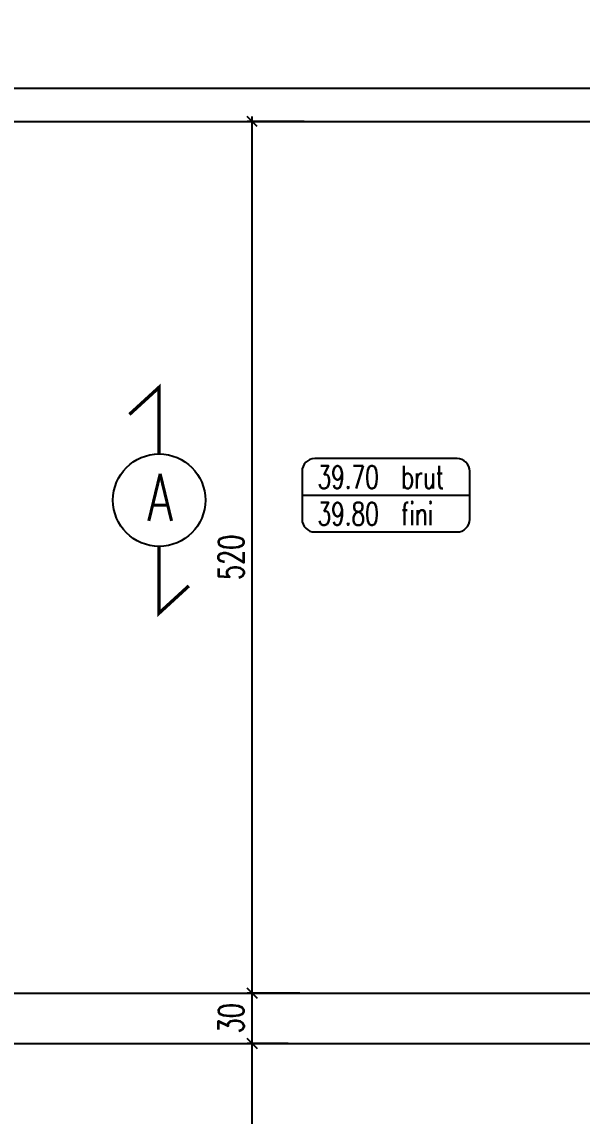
# Model space of a CAD drawing. Extents: x 307 to 786, y -197 to -94.
# Drawn here: x 363.76 to 367.1, y -168.79 to -162.26 of the extents above; entities that cross this region are included whole.
import ezdxf
from ezdxf.enums import TextEntityAlignment as Align

# ---------------------------------------------------------------- set-up
doc = ezdxf.new("R2010")
doc.units = 0
doc.header["$LTSCALE"] = 0.5
doc.header["$MEASUREMENT"] = 0
doc.layers.get('DEFPOINTS').update_dxf_attribs({"linetype": 'CONTINUOUS'})
for name, color, linetype in [('COTATION', 7, 'CONTINUOUS'), ('HABILLAGE', 7, 'CONTINUOUS'), ('MURS', 3, 'CONTINUOUS'), ('PLANCHER', 7, 'CONTINUOUS'), ('POUTRES', 2, 'CONTINUOUS')]:
    doc.layers.add(name, color=color, linetype=linetype)
doc.styles.add('ROMANS8', font='romans.shx', dxfattribs={"width": 0.7})
doc.styles.get("Standard").update_dxf_attribs({"font": 'txt.shx'})
doc.dimstyles.new('COT50 cm', dxfattribs={"dimtxt": 0.15, "dimasz": 0.06, "dimexe": 0.03, "dimexo": 0.1, "dimgap": 0.05, "dimtad": 1, "dimdec": 0, "dimlfac": 100, "dimzin": 0, "dimdsep": 46, "dimtxsty": 'ROMANS8', "dimblk1": 'OBLIQUE', "dimblk2": 'OBLIQUE', "dimsah": 1, "dimcen": 0.03, "dimdle": 0.03, "dimclrt": 1, "dimadec": 0, "dimazin": 0, "dimtfac": 1, "dimtdec": 0, "dimtmove": 0, "dimatfit": 3, "dimfxl": 1, "dimfxlon": 1, "dimtolj": 1, "dimtzin": 0, "dimlwd": -1, "dimlwe": -1, "dimarcsym": 0})

# ---------------------------------------------------------------- blocks, each defined once
blk = doc.blocks.new('139')
at = {"layer": 'HABILLAGE', "color": 7}
blk.add_line((-0.6648, 0), (0.6648, 0), dxfattribs=at)
at = {"layer": 'HABILLAGE'}
blk.add_lwpolyline([(-0.5648, -0.291), (0.5648, -0.291, 0.414214), (0.6648, -0.191), (0.6648, 0.191, 0.414214), (0.5648, 0.291), (-0.5648, 0.291, 0.414214), (-0.6648, 0.191), (-0.6648, -0.191, 0.414214)], format="xyb", close=True, dxfattribs=at)
at = {"layer": 'HABILLAGE', "color": 1, "width": 0.7}
for s, p in [('brut', (0.1215, 0.054)), ('fini', (0.1215, -0.237))]:
    blk.add_text(s, height=0.18, dxfattribs=at).set_placement(p)
for tag, p in [('NIVBRUT', (-0.5425, 0.054)), ('NIVFINI', (-0.5425, -0.237))]:
    blk.add_attdef(tag, p, '', height=0.18, dxfattribs=at)
blk = doc.blocks.new('_Oblique')
at = {"layer": 'COTATION', "color": 0, "lineweight": -2}
blk.add_line((-0.5, -0.5), (0.5, 0.5), dxfattribs=at)
blk = doc.blocks.new('*D879')
at = {"layer": 'COTATION', "color": 0, "transparency": 16777216}
for p, q in [((353.2059, -159.5462), (375.0628, -159.5462)), ((353.2359, -160.3413), (353.2359, -159.5162)), ((375.0328, -160.5462), (375.0328, -159.5162))]:
    blk.add_line(p, q, dxfattribs=at)
at = {"layer": 'DEFPOINTS', "color": 0, "transparency": 16777216}
for p in [(375.0328, -159.5462), (353.2359, -160.4413), (375.0328, -162.6513)]:
    blk.add_point(p, dxfattribs=at)
at = {"layer": 'COTATION', "color": 0, "transparency": 16777216, "xscale": 0.06, "yscale": 0.06, "zscale": 0.06, "rotation": 180}
blk.add_blockref('_Oblique', (353.2359, -159.5462), dxfattribs=at)
at = {"layer": 'COTATION', "color": 0, "transparency": 16777216, "xscale": 0.06, "yscale": 0.06, "zscale": 0.06}
blk.add_blockref('_Oblique', (375.0328, -159.5462), dxfattribs=at)
at = {"layer": 'COTATION', "color": 1, "transparency": 16777216, "insert": (364.1343, -159.4212), "char_height": 0.15, "attachment_point": 5, "style": 'ROMANS8'}
blk.add_mtext('\\A1;2180', dxfattribs=at)
blk = doc.blocks.new('*D1074')
at = {"layer": 'COTATION', "color": 0, "transparency": 16777216}
for p, q in [((365.3457, -168.3513), (365.1015, -168.3513)), ((365.1315, -174.2623), (365.1315, -168.3213)), ((365.4414, -174.2323), (365.1015, -174.2323))]:
    blk.add_line(p, q, dxfattribs=at)
at = {"layer": 'DEFPOINTS', "color": 0, "transparency": 16777216}
for p in [(365.1315, -168.3513), (365.4457, -168.3513), (365.5414, -174.2323)]:
    blk.add_point(p, dxfattribs=at)
at = {"layer": 'COTATION', "color": 0, "transparency": 16777216, "xscale": 0.06, "yscale": 0.06, "zscale": 0.06}
for p, rotation in [((365.1315, -168.3513), 90), ((365.1315, -174.2323), 270)]:
    blk.add_blockref('_Oblique', p, dxfattribs=dict(at, rotation=rotation))
at = {"layer": 'COTATION', "color": 1, "transparency": 16777216, "insert": (365.0065, -171.2918), "char_height": 0.15, "attachment_point": 5, "rotation": 90, "style": 'ROMANS8'}
blk.add_mtext('\\A1;588', dxfattribs=at)
blk = doc.blocks.new('*D1075')
at = {"layer": 'COTATION', "color": 0, "transparency": 16777216}
for p, q in [((365.1315, -168.3813), (365.1315, -168.0213)), ((365.4152, -168.0513), (365.1015, -168.0513)), ((365.3457, -168.3513), (365.1015, -168.3513))]:
    blk.add_line(p, q, dxfattribs=at)
at = {"layer": 'DEFPOINTS', "color": 0, "transparency": 16777216}
for p in [(365.1315, -168.0513), (365.5152, -168.0513), (365.4457, -168.3513)]:
    blk.add_point(p, dxfattribs=at)
at = {"layer": 'COTATION', "color": 0, "transparency": 16777216, "xscale": 0.06, "yscale": 0.06, "zscale": 0.06}
for p, rotation in [((365.1315, -168.0513), 90), ((365.1315, -168.3513), 270)]:
    blk.add_blockref('_Oblique', p, dxfattribs=dict(at, rotation=rotation))
at = {"layer": 'COTATION', "color": 1, "transparency": 16777216, "insert": (365.0065, -168.2013), "char_height": 0.15, "attachment_point": 5, "rotation": 90, "style": 'ROMANS8'}
blk.add_mtext('\\A1;30', dxfattribs=at)
blk = doc.blocks.new('*D1076')
at = {"layer": 'COTATION', "color": 0, "transparency": 16777216}
for p, q in [((365.4418, -162.8513), (365.1015, -162.8513)), ((365.1315, -168.0813), (365.1315, -162.8213)), ((365.4152, -168.0513), (365.1015, -168.0513))]:
    blk.add_line(p, q, dxfattribs=at)
at = {"layer": 'DEFPOINTS', "color": 0, "transparency": 16777216}
for p in [(365.1315, -162.8513), (365.5418, -162.8513), (365.5152, -168.0513)]:
    blk.add_point(p, dxfattribs=at)
at = {"layer": 'COTATION', "color": 0, "transparency": 16777216, "xscale": 0.06, "yscale": 0.06, "zscale": 0.06}
for p, rotation in [((365.1315, -162.8513), 90), ((365.1315, -168.0513), 270)]:
    blk.add_blockref('_Oblique', p, dxfattribs=dict(at, rotation=rotation))
at = {"layer": 'COTATION', "color": 1, "transparency": 16777216, "insert": (365.0065, -165.4513), "char_height": 0.15, "attachment_point": 5, "rotation": 90, "style": 'ROMANS8'}
blk.add_mtext('\\A1;520', dxfattribs=at)
blk = doc.blocks.new('*D1356')
at = {"layer": 'COTATION', "color": 0, "transparency": 16777216}
for p, q in [((362.0496, -169.346), (362.0496, -170.376)), ((367.9522, -169.8896), (367.9522, -170.376)), ((367.9822, -170.346), (362.0196, -170.346))]:
    blk.add_line(p, q, dxfattribs=at)
at = {"layer": 'DEFPOINTS', "color": 0, "transparency": 16777216}
for p in [(362.0496, -168.3513), (367.9522, -169.7896), (362.0496, -170.346)]:
    blk.add_point(p, dxfattribs=at)
at = {"layer": 'COTATION', "color": 0, "transparency": 16777216, "xscale": 0.06, "yscale": 0.06, "zscale": 0.06, "rotation": 180}
blk.add_blockref('_Oblique', (362.0496, -170.346), dxfattribs=at)
at = {"layer": 'COTATION', "color": 0, "transparency": 16777216, "xscale": 0.06, "yscale": 0.06, "zscale": 0.06}
blk.add_blockref('_Oblique', (367.9522, -170.346), dxfattribs=at)
at = {"layer": 'COTATION', "color": 1, "transparency": 16777216, "insert": (365.0009, -170.221), "char_height": 0.15, "attachment_point": 5, "style": 'ROMANS8'}
blk.add_mtext('\\A1;590', dxfattribs=at)

msp = doc.modelspace()

# ---------------------------------------------------------------- linework, layer by layer
at = {"layer": 'MURS'}
msp.add_line((353.2359, -162.6513), (375.033, -162.6513), dxfattribs=at)
msp.add_lwpolyline([(353.2362, -162.8513), (374.873, -162.8514), (374.873, -169.1709), (373.5228, -169.1709), (373.5228, -167.6074), (373.3423, -167.6074), (373.3428, -169.171), (372.898, -169.171), (372.898, -169.3513), (375.033, -169.3512), (375.033, -162.6513)], dxfattribs=at)
at = {"layer": 'PLANCHER', "color": 1, "const_width": 0.02}
for points in [[(364.5764, -164.8346), (364.5764, -164.4365), (364.3992, -164.5988)], [(364.5764, -165.386), (364.5764, -165.784), (364.7536, -165.6217)]]:
    msp.add_lwpolyline(points, dxfattribs=at)
at = {"layer": 'PLANCHER', "color": 1}
msp.add_circle((364.5764, -165.1103), 0.2757, dxfattribs=at)
at = {"layer": 'POUTRES'}
for p, q in [((362.0496, -168.0513), (367.9527, -168.0513)), ((353.2362, -168.3513), (367.9526, -168.3513))]:
    msp.add_line(p, q, dxfattribs=at)

# ---------------------------------------------------------------- block references
at = {"layer": 'HABILLAGE', "color": 1, "xscale": 0.7521624, "yscale": 0.7521624, "zscale": 0.7521624}
msp.add_blockref('139', (365.9294, -165.0811), dxfattribs=at).add_auto_attribs({'NIVBRUT': '39.70', 'NIVFINI': '39.80'})

# ---------------------------------------------------------------- texts
at = {"layer": 'PLANCHER', "color": 1, "width": 0.7}
msp.add_text('A', height=0.28, dxfattribs=at).set_placement((364.5828, -165.0938), align=Align.MIDDLE)

# ---------------------------------------------------------------- dimensions: what is measured, and where the dimension line sits
at = {"layer": 'COTATION'}
dim = msp.add_linear_dim(base=(375.0328, -159.5462), p1=(353.2359, -160.4413), p2=(375.0328, -162.6513), dimstyle='COT50 cm', dxfattribs=at)
dim.commit()
dim.dimension.update_dxf_attribs({"geometry": '*D879', "text_midpoint": (364.1343, -159.4212)})
for base, p1, p2, picture, middle in [((365.1315, -162.8513), (365.5152, -168.0513), (365.5418, -162.8513), '*D1076', (365.0065, -165.4513)), ((365.1315, -168.0513), (365.4457, -168.3513), (365.5152, -168.0513), '*D1075', (365.0065, -168.2013)), ((365.1315, -168.3513), (365.5414, -174.2323), (365.4457, -168.3513), '*D1074', (365.0065, -171.2918))]:
    dim = msp.add_linear_dim(base=base, p1=p1, p2=p2, angle=90, dimstyle='COT50 cm', override={"dimtmove": 1}, dxfattribs=at)
    dim.commit()
    dim.dimension.update_dxf_attribs({"geometry": picture, "text_midpoint": middle})
dim = msp.add_linear_dim(base=(362.0496, -170.346), p1=(367.9522, -169.7896), p2=(362.0496, -168.3513), dimstyle='COT50 cm', override={"dimtmove": 1}, dxfattribs=at)
dim.commit()
dim.dimension.update_dxf_attribs({"geometry": '*D1356', "text_midpoint": (365.0009, -170.221)})

doc.saveas('drawing.dxf')
